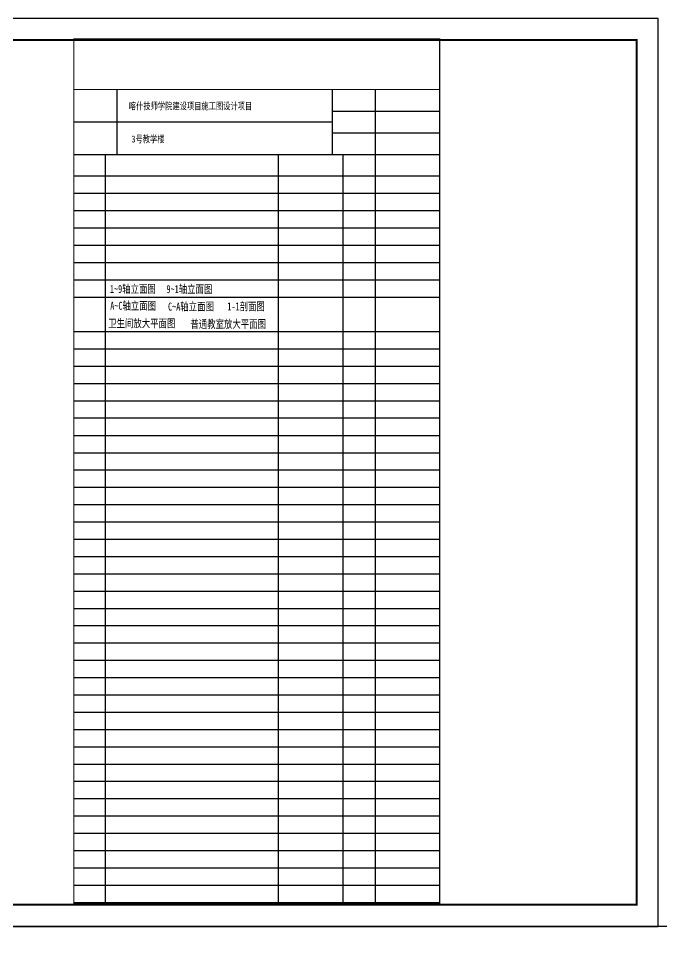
# Model space of a CAD drawing. Extents: x 28773 to 175644, y 7355 to 486294.
# Drawn here: x 100324 to 130104, y 376544 to 419019 of the extents above; entities that cross this region are included whole.
import ezdxf

# ---------------------------------------------------------------- set-up
doc = ezdxf.new("R2010")
doc.units = 0
doc.header["$LTSCALE"] = 1000
doc.header["$MEASUREMENT"] = 0
doc.layers.add('TEXT', color=151, linetype='Continuous')
doc.layers.add('TWT_TITLE', color=7, linetype='Continuous')
doc.styles.add('-宋体', font='', dxfattribs={"width": 0.8})
doc.styles.get('-宋体').set_extended_font_data('SimSun')

msp = doc.modelspace()

# ---------------------------------------------------------------- linework, layer by layer
for p, q in [((104893, 412729), (104893, 415729)), ((114863, 412729), (114863, 415729)), ((116863, 412729), (116863, 415729)), ((114863, 414729), (119833, 414729)), ((102893, 414229), (114863, 414229)), ((114863, 413729), (119833, 413729)), ((102893, 412729), (119833, 412729)), ((104363, 378059), (104363, 412729)), ((112363, 378129), (112363, 412729)), ((115363, 378129), (115363, 412729)), ((116863, 378059), (116863, 412729)), ((102893, 411729), (119833, 411729)), ((102893, 410929), (119833, 410929)), ((102893, 410129), (119833, 410129)), ((102893, 409329), (119833, 409329)), ((102893, 408529), (119833, 408529)), ((102893, 407729), (119833, 407729)), ((102893, 406929), (119833, 406929)), ((102893, 406129), (119833, 406129)), ((102893, 404529), (119833, 404529)), ((102893, 403729), (119833, 403729)), ((102893, 402929), (119833, 402929)), ((102893, 402129), (119833, 402129)), ((102893, 401329), (119833, 401329)), ((119833, 400529), (102893, 400529)), ((102893, 399729), (119833, 399729)), ((102893, 398929), (119833, 398929)), ((102893, 398129), (119833, 398129)), ((102893, 397329), (119833, 397329)), ((102893, 396529), (119833, 396529)), ((102893, 395729), (119833, 395729)), ((102893, 394929), (119833, 394929)), ((102893, 394129), (119833, 394129)), ((102893, 393329), (119833, 393329)), ((102893, 392529), (119833, 392529)), ((102893, 391729), (119833, 391729)), ((102893, 390929), (119833, 390929)), ((102893, 390129), (119833, 390129)), ((102893, 389329), (119833, 389329)), ((102893, 388529), (119833, 388529)), ((102893, 387729), (119833, 387729)), ((102893, 386929), (119833, 386929)), ((102893, 386129), (119833, 386129)), ((102893, 385329), (119833, 385329)), ((102893, 384529), (119833, 384529)), ((102893, 383729), (119833, 383729)), ((102893, 382929), (119833, 382929)), ((102893, 382129), (119833, 382129)), ((102893, 382129), (119833, 382129)), ((102893, 381329), (119833, 381329)), ((102893, 380529), (119833, 380529)), ((102893, 379729), (119833, 379729)), ((102893, 378929), (119833, 378929)), ((102893, 378129), (119833, 378129))]:
    msp.add_line(p, q)
at = {"const_width": 60}
msp.add_lwpolyline([(102893, 378059), (102893, 418059), (119833, 418059), (119833, 378059)], close=True, dxfattribs=at)
at = {"const_width": 40}
msp.add_lwpolyline([(102893, 415729), (119833, 415729)], dxfattribs=at)
at = {"layer": 'TWT_TITLE'}
for points in [[(70544, 377019), (129944, 377019), (129944, 419019), (70544, 419019)], [(70544, 317619), (175644, 317619), (175644, 377019), (70544, 377019)]]:
    msp.add_lwpolyline(points, close=True, dxfattribs=at)
at = {"layer": 'TWT_TITLE', "const_width": 100}
msp.add_lwpolyline([(73044, 378019), (128944, 378019), (128944, 418019), (73044, 418019)], close=True, dxfattribs=at)

# ---------------------------------------------------------------- texts
at = {"style": '-宋体', "width": 0.75}
for s, p in [('喀什技师学院建设项目施工图设计项目', (105438, 414806)), ('3号教学楼', (105561, 413278))]:
    msp.add_text(s, height=320, dxfattribs=at).set_placement(p)
at = {"layer": 'TEXT', "color": 2, "style": '-宋体', "width": 0.75}
for s, p in [('1~9轴立面图', (104564, 406319)), ('9~1轴立面图', (107184, 406311)), ('A~C轴立面图', (104577, 405540)), ('C~A轴立面图', (107253, 405502)), ('1-1剖面图', (109999, 405511)), ('卫生间放大平面图', (104483, 404727)), ('普通教室放大平面图', (108288, 404697))]:
    msp.add_text(s, height=370.3, dxfattribs=at).set_placement(p)

doc.saveas('drawing.dxf')
